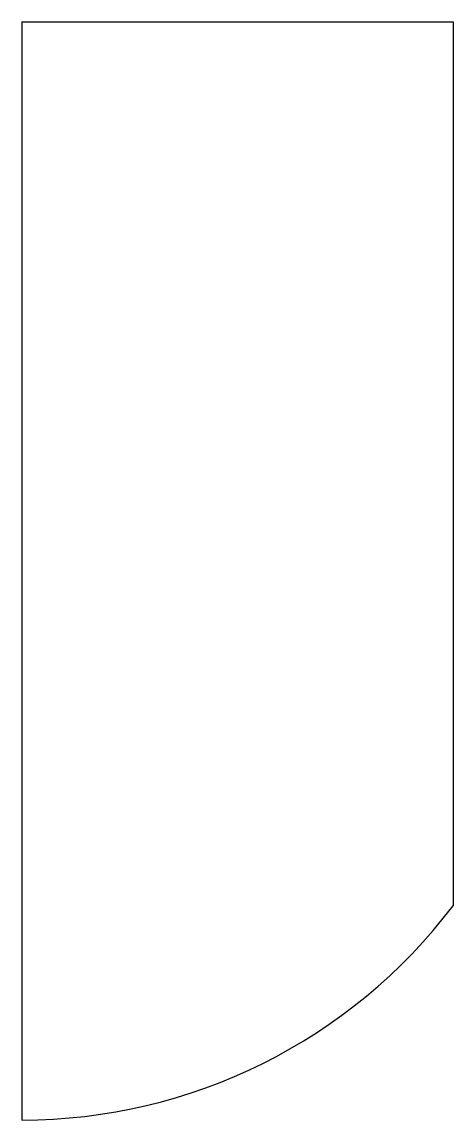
# Model space of a CAD drawing. Extents: x -2323 to -2227, y 1126 to 1370.
import ezdxf

# ---------------------------------------------------------------- set-up
doc = ezdxf.new("R2010")
doc.units = 0
doc.header["$LTSCALE"] = 12
doc.header["$MEASUREMENT"] = 0
doc.layers.add('ROOF', color=140, linetype='CONTINUOUS')

msp = doc.modelspace()

# ---------------------------------------------------------------- linework, layer by layer
at = {"layer": 'ROOF'}
for p, q in [((-2322.56, 1370.35), (-2322.56, 1125.6)), ((-2322.56, 1370.35), (-2226.56, 1370.35)), ((-2226.56, 1370.35), (-2226.56, 1369.47)), ((-2226.56, 1369.47), (-2226.56, 1173.35))]:
    msp.add_line(p, q, dxfattribs=at)
msp.add_lwpolyline([(-2322.56, 1125.6, 0.234975), (-2226.56, 1173.35, 0.234975)], format="xyb", dxfattribs=at)

doc.saveas('drawing.dxf')
